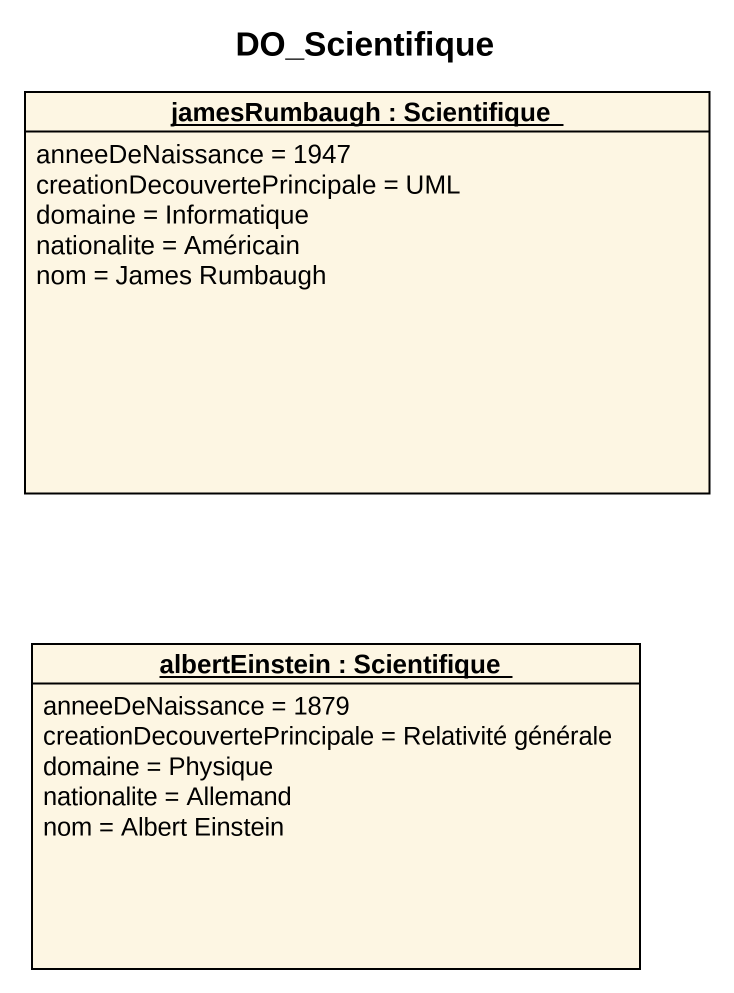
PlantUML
@startuml
title DO_Scientifique
hide circle
hide empty members
object "jamesRumbaugh : Scientifique" as jamesRumbaugh {
  anneeDeNaissance = 1947
  creationDecouvertePrincipale = UML
  domaine = Informatique
  nationalite = Américain
  nom = James Rumbaugh
}
object "albertEinstein : Scientifique" as albertEinstein {
  anneeDeNaissance = 1879
  creationDecouvertePrincipale = Relativité générale
  domaine = Physique
  nationalite = Allemand
  nom = Albert Einstein
}
@enduml
